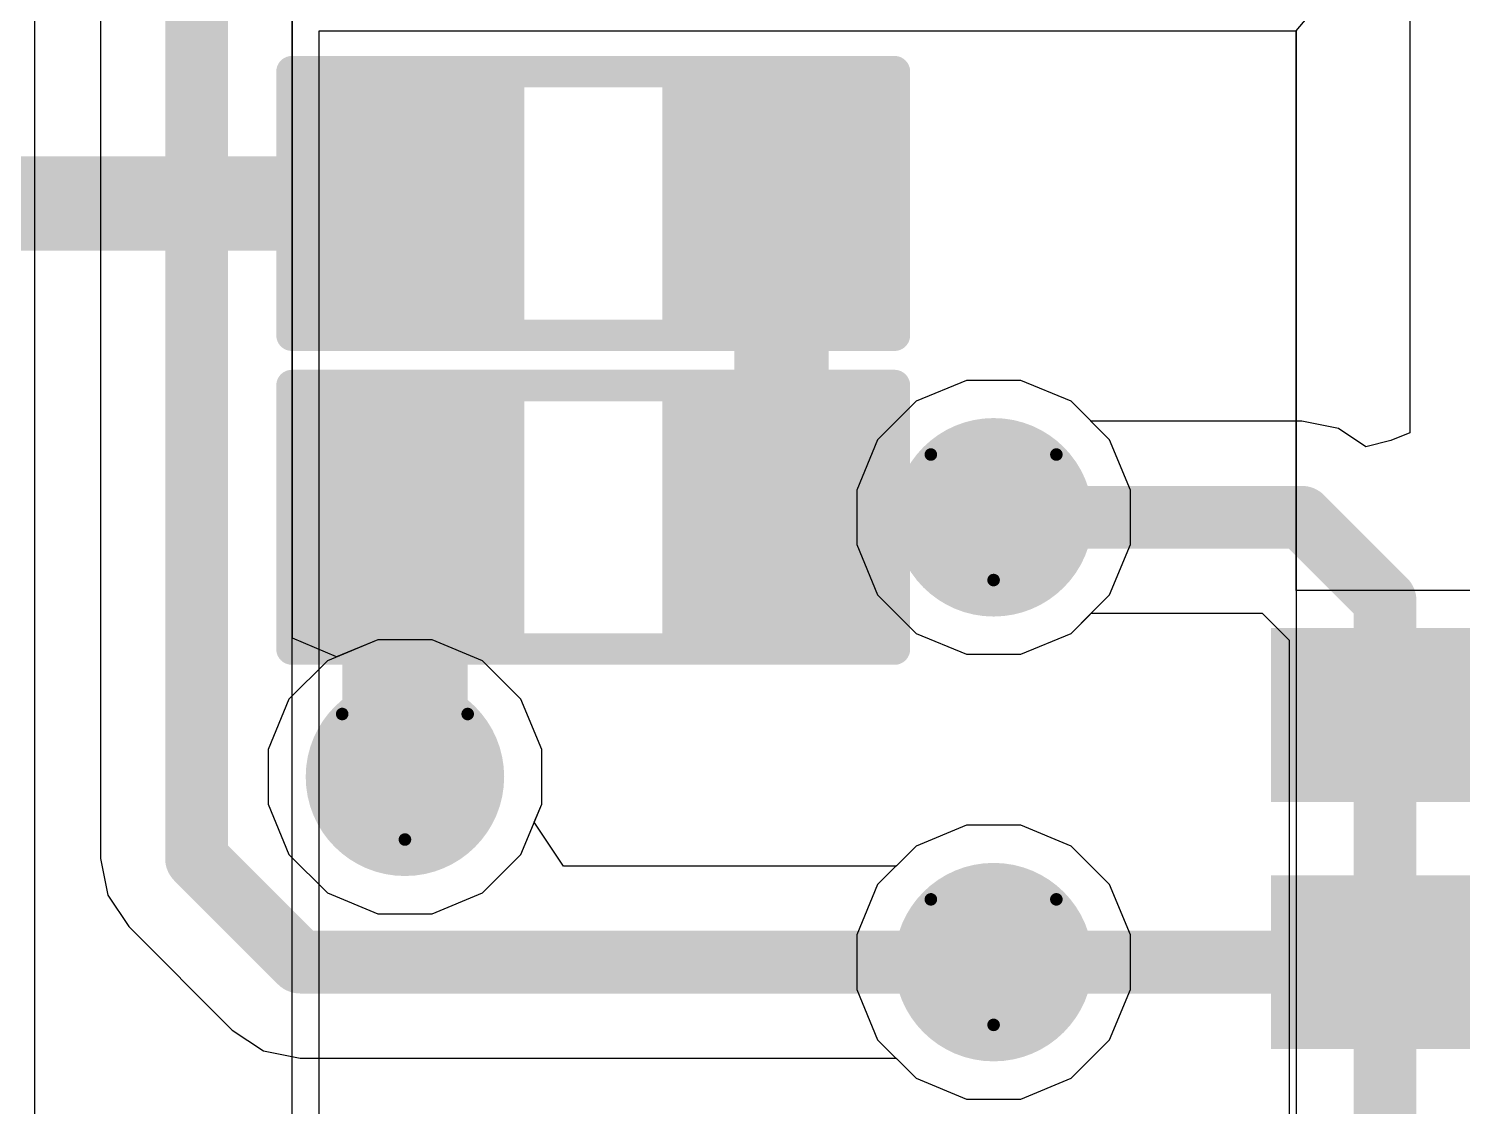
# Model space of a CAD drawing. Header units: inches. Extents: x -6 to 385, y -2 to 98.
# Drawn here: x 52.08 to 57.88, y 12.92 to 17.28 of the extents above; entities that cross this region are included whole.
import ezdxf

# ---------------------------------------------------------------- set-up
doc = ezdxf.new("R2010")
doc.units = ezdxf.units.IN
for name, color, linetype in [('Bottom Layer', 5, 'Continuous'), ('Bottom Overlay', 54, 'Continuous'), ('Bottom Paste', 16, 'Continuous'), ('Bottom Solder', 6, 'Continuous'), ('Drill Drawing', 1, 'Continuous'), ('Layer 1', 16, 'Continuous'), ('Layer 2', 76, 'Continuous'), ('Top Layer', 1, 'Continuous'), ('Top Solder', 216, 'Continuous'), ('Via Holes', 16, 'Continuous')]:
    doc.layers.add(name, color=color, linetype=linetype)

# ---------------------------------------------------------------- blocks, each defined once
blk = doc.blocks.new('R___0603_B_30')
at = {"layer": 'Bottom Layer'}
for points in [[(-1.143, -0.4445), (-1.143, 0.4445), (-0.3809999999999999, 0.4445), (-0.3809999999999999, -0.4445)], [(0.3809999999999999, -0.4445), (0.3809999999999999, 0.4445), (1.143, 0.4445), (1.143, -0.4445)]]:
    blk.add_hatch(color=5, dxfattribs=at).paths.add_polyline_path(points)
at = {"layer": 'Bottom Paste'}
for points in [[(-1.143, -0.4445), (-1.143, 0.4445), (-0.3809999999999999, 0.4445), (-0.3809999999999999, -0.4445)], [(0.3809999999999999, -0.4445), (0.3809999999999999, 0.4445), (1.143, 0.4445), (1.143, -0.4445)]]:
    blk.add_hatch(color=16, dxfattribs=at).paths.add_polyline_path(points)
at = {"layer": 'Bottom Solder'}
for points in [[(-1.2446, -0.5460999999999999), (-1.2446, 0.5460999999999999), (-0.2794, 0.5460999999999999), (-0.2794, -0.5460999999999999)], [(0.2794, -0.5460999999999999), (0.2794, 0.5460999999999999), (1.2446, 0.5460999999999999), (1.2446, -0.5460999999999999)]]:
    blk.add_hatch(color=6, dxfattribs=at).paths.add_polyline_path(points)
at = {"layer": 'Bottom Overlay'}
for points in [[(-1.2192, 0.5334, 0.127, 0.127, 0), (-1.2192, -0.5334, 0.127, 0.127, 0)], [(1.2192, 0.5334, 0.127, 0.127, 0), (-1.2192, 0.5334, 0.127, 0.127, 0)], [(1.2192, 0.5334, 0.127, 0.127, 0), (1.2192, -0.5334, 0.127, 0.127, 0)], [(1.2192, -0.5334, 0.127, 0.127, 0), (-1.2192, -0.5334, 0.127, 0.127, 0)]]:
    blk.add_lwpolyline(points, format="xyseb", dxfattribs=at)
for points in [[(-1.25095, 0.5334, 0.0635, 0.0635, 1), (-1.18745, 0.5334, 0.0635, 0.0635, 1)], [(-1.25095, 0.5334, 0.0635, 0.0635, 1), (-1.18745, 0.5334, 0.0635, 0.0635, 1)], [(1.18745, 0.5334, 0.0635, 0.0635, 1), (1.25095, 0.5334, 0.0635, 0.0635, 1)], [(1.18745, 0.5334, 0.0635, 0.0635, 1), (1.25095, 0.5334, 0.0635, 0.0635, 1)], [(-1.25095, -0.5334, 0.0635, 0.0635, 1), (-1.18745, -0.5334, 0.0635, 0.0635, 1)], [(-1.25095, -0.5334, 0.0635, 0.0635, 1), (-1.18745, -0.5334, 0.0635, 0.0635, 1)], [(1.18745, -0.5334, 0.0635, 0.0635, 1), (1.25095, -0.5334, 0.0635, 0.0635, 1)], [(1.18745, -0.5334, 0.0635, 0.0635, 1), (1.25095, -0.5334, 0.0635, 0.0635, 1)]]:
    blk.add_lwpolyline(points, format="xyseb", close=True, dxfattribs=at)
blk = doc.blocks.new('R___0603_B_31')
at = {"layer": 'Bottom Layer'}
for points in [[(-1.143, -0.4445), (-1.143, 0.4445), (-0.3809999999999999, 0.4445), (-0.3809999999999999, -0.4445)], [(0.3809999999999999, -0.4445), (0.3809999999999999, 0.4445), (1.143, 0.4445), (1.143, -0.4445)]]:
    blk.add_hatch(color=5, dxfattribs=at).paths.add_polyline_path(points)
at = {"layer": 'Bottom Paste'}
for points in [[(-1.143, -0.4445), (-1.143, 0.4445), (-0.3809999999999999, 0.4445), (-0.3809999999999999, -0.4445)], [(0.3809999999999999, -0.4445), (0.3809999999999999, 0.4445), (1.143, 0.4445), (1.143, -0.4445)]]:
    blk.add_hatch(color=16, dxfattribs=at).paths.add_polyline_path(points)
at = {"layer": 'Bottom Solder'}
for points in [[(-1.2446, -0.5460999999999999), (-1.2446, 0.5460999999999999), (-0.2794, 0.5460999999999999), (-0.2794, -0.5460999999999999)], [(0.2794, -0.5460999999999999), (0.2794, 0.5460999999999999), (1.2446, 0.5460999999999999), (1.2446, -0.5460999999999999)]]:
    blk.add_hatch(color=6, dxfattribs=at).paths.add_polyline_path(points)
at = {"layer": 'Bottom Overlay'}
for points in [[(-1.2192, -0.5334, 0.127, 0.127, 0), (-1.2192, 0.5334, 0.127, 0.127, 0)], [(-1.2192, 0.5334, 0.127, 0.127, 0), (1.2192, 0.5334, 0.127, 0.127, 0)], [(1.2192, -0.5334, 0.127, 0.127, 0), (1.2192, 0.5334, 0.127, 0.127, 0)], [(-1.2192, -0.5334, 0.127, 0.127, 0), (1.2192, -0.5334, 0.127, 0.127, 0)]]:
    blk.add_lwpolyline(points, format="xyseb", dxfattribs=at)
for points in [[(-1.25095, 0.5334, 0.0635, 0.0635, 1), (-1.18745, 0.5334, 0.0635, 0.0635, 1)], [(-1.25095, 0.5334, 0.0635, 0.0635, 1), (-1.18745, 0.5334, 0.0635, 0.0635, 1)], [(1.18745, 0.5334, 0.0635, 0.0635, 1), (1.25095, 0.5334, 0.0635, 0.0635, 1)], [(1.18745, 0.5334, 0.0635, 0.0635, 1), (1.25095, 0.5334, 0.0635, 0.0635, 1)], [(-1.25095, -0.5334, 0.0635, 0.0635, 1), (-1.18745, -0.5334, 0.0635, 0.0635, 1)], [(-1.25095, -0.5334, 0.0635, 0.0635, 1), (-1.18745, -0.5334, 0.0635, 0.0635, 1)], [(1.18745, -0.5334, 0.0635, 0.0635, 1), (1.25095, -0.5334, 0.0635, 0.0635, 1)], [(1.18745, -0.5334, 0.0635, 0.0635, 1), (1.25095, -0.5334, 0.0635, 0.0635, 1)]]:
    blk.add_lwpolyline(points, format="xyseb", close=True, dxfattribs=at)
blk = doc.blocks.new('V________T______B_65')
at = {"layer": 'Bottom Layer'}
for points in [[(1.25000258, 2.06249905), (1.75000158, 2.06249905), (1.75000158, 0.46249971), (1.25000258, 0.46249971)], [(2.25000312, 2.06249905), (2.75000212, 2.06249905), (2.75000212, 0.46249971), (2.25000312, 0.46249971)]]:
    blk.add_hatch(color=5, dxfattribs=at).paths.add_polyline_path(points)
at = {"layer": 'Bottom Paste'}
for points in [[(1.25000258, 2.06249905), (1.75000158, 2.06249905), (1.75000158, 0.46249971), (1.25000258, 0.46249971)], [(2.25000312, 2.06249905), (2.75000212, 2.06249905), (2.75000212, 0.46249971), (2.25000312, 0.46249971)]]:
    blk.add_hatch(color=16, dxfattribs=at).paths.add_polyline_path(points)
at = {"layer": 'Bottom Solder'}
for points in [[(1.14840258, 2.16409905), (1.85160158, 2.16409905), (1.85160158, 0.36089971), (1.14840258, 0.36089971)], [(2.14840312, 2.16409905), (2.85160212, 2.16409905), (2.85160212, 0.36089971), (2.14840312, 0.36089971)]]:
    blk.add_hatch(color=6, dxfattribs=at).paths.add_polyline_path(points)

msp = doc.modelspace()

# ---------------------------------------------------------------- hatches: boundary and pattern name
at = {"layer": 'Bottom Layer'}
h = msp.add_hatch(color=5, dxfattribs=at)
edge = h.paths.add_edge_path()
edge.add_arc((55.9816, 15.29999988), 0.2999994, 0, 360)
h = msp.add_hatch(color=5, dxfattribs=at)
edge = h.paths.add_edge_path()
edge.add_arc((53.59919683999999, 14.25000198), 0.2999994, 0, 360)
h = msp.add_hatch(color=5, dxfattribs=at)
edge = h.paths.add_edge_path()
edge.add_arc((55.9816, 13.50000094), 0.2999994, 0, 360)
at = {"layer": 'Bottom Solder'}
h = msp.add_hatch(color=6, dxfattribs=at)
edge = h.paths.add_edge_path()
edge.add_arc((55.9816, 15.29999988), 0.4015993999999999, 0, 360)
h = msp.add_hatch(color=6, dxfattribs=at)
edge = h.paths.add_edge_path()
edge.add_arc((53.59919683999999, 14.25000198), 0.4015993999999999, 0, 360)
h = msp.add_hatch(color=6, dxfattribs=at)
edge = h.paths.add_edge_path()
edge.add_arc((55.9816, 13.50000094), 0.4015993999999999, 0, 360)
at = {"layer": 'Layer 1'}
h = msp.add_hatch(color=16, dxfattribs=at)
edge = h.paths.add_edge_path()
edge.add_arc((55.9816, 15.29999988), 0.2999994, 0, 360)
h = msp.add_hatch(color=16, dxfattribs=at)
edge = h.paths.add_edge_path()
edge.add_arc((53.59919683999999, 14.25000198), 0.2999994, 0, 360)
h = msp.add_hatch(color=16, dxfattribs=at)
edge = h.paths.add_edge_path()
edge.add_arc((55.9816, 13.50000094), 0.2999994, 0, 360)
at = {"layer": 'Layer 2'}
h = msp.add_hatch(color=76, dxfattribs=at)
edge = h.paths.add_edge_path()
edge.add_arc((55.9816, 15.29999988), 0.2999994, 0, 360)
h = msp.add_hatch(color=76, dxfattribs=at)
edge = h.paths.add_edge_path()
edge.add_arc((53.59919683999999, 14.25000198), 0.2999994, 0, 360)
h = msp.add_hatch(color=76, dxfattribs=at)
edge = h.paths.add_edge_path()
edge.add_arc((55.9816, 13.50000094), 0.2999994, 0, 360)
at = {"layer": 'Top Layer'}
h = msp.add_hatch(color=1, dxfattribs=at)
edge = h.paths.add_edge_path()
edge.add_arc((55.9816, 15.29999988), 0.2999994, 0, 360)
h = msp.add_hatch(color=1, dxfattribs=at)
edge = h.paths.add_edge_path()
edge.add_arc((53.59919683999999, 14.25000198), 0.2999994, 0, 360)
h = msp.add_hatch(color=1, dxfattribs=at)
edge = h.paths.add_edge_path()
edge.add_arc((55.9816, 13.50000094), 0.2999994, 0, 360)
at = {"layer": 'Top Solder'}
h = msp.add_hatch(color=216, dxfattribs=at)
edge = h.paths.add_edge_path()
edge.add_arc((55.9816, 15.29999988), 0.4015993999999999, 0, 360)
h = msp.add_hatch(color=216, dxfattribs=at)
edge = h.paths.add_edge_path()
edge.add_arc((53.59919683999999, 14.25000198), 0.4015993999999999, 0, 360)
h = msp.add_hatch(color=216, dxfattribs=at)
edge = h.paths.add_edge_path()
edge.add_arc((55.9816, 13.50000094), 0.4015993999999999, 0, 360)
at = {"layer": 'Via Holes'}
h = msp.add_hatch(color=7, dxfattribs=at)
edge = h.paths.add_edge_path()
edge.add_arc((55.9816, 15.29999988), 0.1499997, 0, 360)
h = msp.add_hatch(color=7, dxfattribs=at)
edge = h.paths.add_edge_path()
edge.add_arc((53.59919683999999, 14.25000198), 0.1499997, 0, 360)
h = msp.add_hatch(color=7, dxfattribs=at)
edge = h.paths.add_edge_path()
edge.add_arc((55.9816, 13.50000094), 0.1499997, 0, 360)

# ---------------------------------------------------------------- linework, layer by layer
at = {"layer": 'Bottom Layer'}
for p, q in [((53.14199684, 26.50975902), (53.14199684, 8.24600078)), ((57.20649722, 17.26849734), (57.31643604, 17.40076276)), ((53.25168928, 8.24600078), (53.25168928, 17.26849988)), ((53.25168928, 17.26849988), (57.20649722, 17.26849988)), ((57.20649722, 17.26849988), (57.20649722, 8.24600078)), ((57.20649722, 15.00400098), (57.20649722, 17.26849734)), ((59.06049656, 15.00400098), (57.20649722, 15.00400098))]:
    msp.add_line(p, q, dxfattribs=at)
for points in [[(51.21999915999999, 16.56999988, 0.3809999999999999, 0.3809999999999999, 0), (53.59919683999999, 16.56999988, 0.3809999999999999, 0.3809999999999999, 0)], [(55.12319684, 15.50761186, 0.3809999999999999, 0.3809999999999999, 0), (55.12319684, 16.56999988, 0.3809999999999999, 0.3809999999999999, 0)], [(55.12319684, 15.50761186, 0.254, 0.254, 0), (55.33080881999999, 15.29999988, 0.254, 0.254, 0)], [(55.12319684, 15.30005322, 0.254, 0.254, 0), (55.12319684, 15.50761186, 0.254, 0.254, 0)], [(53.5991435, 15.29999988, 0.508, 0.508, 0), (53.5991689, 15.29997448, 0.508, 0.508, 0)], [(53.5991689, 14.25002992, 0.508, 0.508, 0), (53.5991689, 15.29997448, 0.508, 0.508, 0)], [(55.33080881999999, 15.29999988, 0.3809999999999999, 0.3809999999999999, 0), (55.9816, 15.29999988, 0.3809999999999999, 0.3809999999999999, 0)], [(55.12314349999999, 15.29999988, 0.254, 0.254, 0), (55.12319684, 15.30005322, 0.254, 0.254, 0)], [(58.00649816, 14.50000148, 0.3809999999999999, 0.3809999999999999, 0), (59.29919813999999, 14.50000148, 0.3809999999999999, 0.3809999999999999, 0)], [(53.5991689, 14.25002992, 0.508, 0.508, 0), (53.59919683999999, 14.25000198, 0.508, 0.508, 0)], [(55.9816, 13.50000094, 0.254, 0.254, 0), (58.00649816, 13.50000094, 0.254, 0.254, 0)]]:
    msp.add_lwpolyline(points, format="xyseb", dxfattribs=at)
for points in [[(53.50394684, 16.56999988, 0.1905, 0.1905, 1), (53.69444684, 16.56999988, 0.1905, 0.1905, 1)], [(55.02794683999999, 16.56999988, 0.1905, 0.1905, 1), (55.21844684, 16.56999988, 0.1905, 0.1905, 1)], [(55.02794683999999, 15.50761186, 0.1905, 0.1905, 1), (55.21844684, 15.50761186, 0.1905, 0.1905, 1)], [(55.05969683999999, 15.50761186, 0.127, 0.127, 1), (55.18669684, 15.50761186, 0.127, 0.127, 1)], [(55.05969683999999, 15.50761186, 0.127, 0.127, 1), (55.18669684, 15.50761186, 0.127, 0.127, 1)], [(53.47214349999999, 15.29999988, 0.254, 0.254, 1), (53.7261435, 15.29999988, 0.254, 0.254, 1)], [(53.4721689, 15.29997448, 0.254, 0.254, 1), (53.72616889999999, 15.29997448, 0.254, 0.254, 1)], [(53.4721689, 15.29997448, 0.254, 0.254, 1), (53.72616889999999, 15.29997448, 0.254, 0.254, 1)], [(55.23555882, 15.29999988, 0.1905, 0.1905, 1), (55.42605881999999, 15.29999988, 0.1905, 0.1905, 1)], [(55.88635, 15.29999988, 0.1905, 0.1905, 1), (56.07684999999999, 15.29999988, 0.1905, 0.1905, 1)], [(55.05964349999999, 15.29999988, 0.127, 0.127, 1), (55.1866435, 15.29999988, 0.127, 0.127, 1)], [(55.05969683999999, 15.30005322, 0.127, 0.127, 1), (55.18669684, 15.30005322, 0.127, 0.127, 1)], [(55.05969683999999, 15.30005322, 0.127, 0.127, 1), (55.18669684, 15.30005322, 0.127, 0.127, 1)], [(55.26730882, 15.29999988, 0.127, 0.127, 1), (55.39430881999999, 15.29999988, 0.127, 0.127, 1)], [(57.91124815999999, 14.50000148, 0.1905, 0.1905, 1), (58.10174816, 14.50000148, 0.1905, 0.1905, 1)], [(53.4721689, 14.25002992, 0.254, 0.254, 1), (53.72616889999999, 14.25002992, 0.254, 0.254, 1)], [(53.4721689, 14.25002992, 0.254, 0.254, 1), (53.72616889999999, 14.25002992, 0.254, 0.254, 1)], [(53.47219684, 14.25000198, 0.254, 0.254, 1), (53.72619684, 14.25000198, 0.254, 0.254, 1)], [(55.91809999999999, 13.50000094, 0.127, 0.127, 1), (56.0451, 13.50000094, 0.127, 0.127, 1)]]:
    msp.add_lwpolyline(points, format="xyseb", close=True, dxfattribs=at)
at = {"layer": 'Drill Drawing'}
for points in [[(55.7276, 15.55399988, 0.0508, 0.0508, 0), (56.2356, 15.55399988, 0.0508, 0.0508, 0)], [(55.7276, 15.55399988, 0.0508, 0.0508, 0), (55.9816, 15.04599988, 0.0508, 0.0508, 0)], [(55.9816, 15.04599988, 0.0508, 0.0508, 0), (56.2356, 15.55399988, 0.0508, 0.0508, 0)], [(53.34519684, 14.50400198, 0.0508, 0.0508, 0), (53.85319684, 14.50400198, 0.0508, 0.0508, 0)], [(53.34519684, 14.50400198, 0.0508, 0.0508, 0), (53.59919683999999, 13.99600198, 0.0508, 0.0508, 0)], [(53.59919683999999, 13.99600198, 0.0508, 0.0508, 0), (53.85319684, 14.50400198, 0.0508, 0.0508, 0)], [(55.7276, 13.75400094, 0.0508, 0.0508, 0), (56.2356, 13.75400094, 0.0508, 0.0508, 0)], [(55.7276, 13.75400094, 0.0508, 0.0508, 0), (55.9816, 13.24600094, 0.0508, 0.0508, 0)], [(55.9816, 13.24600094, 0.0508, 0.0508, 0), (56.2356, 13.75400094, 0.0508, 0.0508, 0)]]:
    msp.add_lwpolyline(points, format="xyseb", dxfattribs=at)
for points in [[(55.71489999999999, 15.55399988, 0.0254, 0.0254, 1), (55.7403, 15.55399988, 0.0254, 0.0254, 1)], [(55.71489999999999, 15.55399988, 0.0254, 0.0254, 1), (55.7403, 15.55399988, 0.0254, 0.0254, 1)], [(56.22289999999999, 15.55399988, 0.0254, 0.0254, 1), (56.2483, 15.55399988, 0.0254, 0.0254, 1)], [(56.22289999999999, 15.55399988, 0.0254, 0.0254, 1), (56.2483, 15.55399988, 0.0254, 0.0254, 1)], [(55.9689, 15.04599988, 0.0254, 0.0254, 1), (55.9943, 15.04599988, 0.0254, 0.0254, 1)], [(55.9689, 15.04599988, 0.0254, 0.0254, 1), (55.9943, 15.04599988, 0.0254, 0.0254, 1)], [(53.33249684, 14.50400198, 0.0254, 0.0254, 1), (53.35789684, 14.50400198, 0.0254, 0.0254, 1)], [(53.33249684, 14.50400198, 0.0254, 0.0254, 1), (53.35789684, 14.50400198, 0.0254, 0.0254, 1)], [(53.84049683999999, 14.50400198, 0.0254, 0.0254, 1), (53.86589683999999, 14.50400198, 0.0254, 0.0254, 1)], [(53.84049683999999, 14.50400198, 0.0254, 0.0254, 1), (53.86589683999999, 14.50400198, 0.0254, 0.0254, 1)], [(53.58649684, 13.99600198, 0.0254, 0.0254, 1), (53.61189684, 13.99600198, 0.0254, 0.0254, 1)], [(53.58649684, 13.99600198, 0.0254, 0.0254, 1), (53.61189684, 13.99600198, 0.0254, 0.0254, 1)], [(55.71489999999999, 13.75400094, 0.0254, 0.0254, 1), (55.7403, 13.75400094, 0.0254, 0.0254, 1)], [(55.71489999999999, 13.75400094, 0.0254, 0.0254, 1), (55.7403, 13.75400094, 0.0254, 0.0254, 1)], [(56.22289999999999, 13.75400094, 0.0254, 0.0254, 1), (56.2483, 13.75400094, 0.0254, 0.0254, 1)], [(56.22289999999999, 13.75400094, 0.0254, 0.0254, 1), (56.2483, 13.75400094, 0.0254, 0.0254, 1)], [(55.9689, 13.24600094, 0.0254, 0.0254, 1), (55.9943, 13.24600094, 0.0254, 0.0254, 1)], [(55.9689, 13.24600094, 0.0254, 0.0254, 1), (55.9943, 13.24600094, 0.0254, 0.0254, 1)]]:
    msp.add_lwpolyline(points, format="xyseb", close=True, dxfattribs=at)
at = {"layer": 'Layer 1'}
for p, q in [((55.8714021, 15.85399928), (55.66778554, 15.76965858)), ((56.0917979, 15.85399928), (55.8714021, 15.85399928)), ((56.29541445999999, 15.76965858), (56.0917979, 15.85399928)), ((55.66778554, 15.76965858), (55.5119413, 15.61381434)), ((56.4512587, 15.61381434), (56.29541445999999, 15.76965858)), ((55.5119413, 15.61381434), (55.4276006, 15.41019778)), ((56.5355994, 15.41019778), (56.4512587, 15.61381434)), ((55.4276006, 15.41019778), (55.4276006, 15.18980198)), ((56.5355994, 15.18980198), (56.5355994, 15.41019778)), ((55.4276006, 15.18980198), (55.5119413, 14.98618542)), ((56.4512587, 14.98618542), (56.5355994, 15.18980198)), ((55.5119413, 14.98618542), (55.66778554, 14.83034118)), ((56.29541445999999, 14.83034118), (56.4512587, 14.98618542)), ((53.48899894, 14.80400138), (53.28538237999999, 14.71966068)), ((53.70939474, 14.80400138), (53.48899894, 14.80400138)), ((53.91301129999999, 14.71966068), (53.70939474, 14.80400138)), ((55.66778554, 14.83034118), (55.8714021, 14.74600048)), ((56.0917979, 14.74600048), (56.29541445999999, 14.83034118)), ((55.8714021, 14.74600048), (56.0917979, 14.74600048)), ((53.28538237999999, 14.71966068), (53.12953813999999, 14.56381644)), ((54.06885553999999, 14.56381644), (53.91301129999999, 14.71966068)), ((53.12953813999999, 14.56381644), (53.04519744, 14.36019988)), ((54.15319623999999, 14.36019988), (54.06885553999999, 14.56381644)), ((53.04519744, 14.36019988), (53.04519744, 14.13980408)), ((54.15319623999999, 14.13980408), (54.15319623999999, 14.36019988)), ((53.04519744, 14.13980408), (53.12953813999999, 13.93618752)), ((54.06885553999999, 13.93618752), (54.15319623999999, 14.13980408)), ((55.8714021, 14.05400034), (55.66778554, 13.96965964)), ((56.0917979, 14.05400034), (55.8714021, 14.05400034)), ((56.29541445999999, 13.96965964), (56.0917979, 14.05400034)), ((53.12953813999999, 13.93618752), (53.28538237999999, 13.78034328)), ((53.91301129999999, 13.78034328), (54.06885553999999, 13.93618752)), ((55.66778554, 13.96965964), (55.5119413, 13.8138154)), ((56.4512587, 13.8138154), (56.29541445999999, 13.96965964)), ((55.5119413, 13.8138154), (55.4276006, 13.61019884)), ((56.5355994, 13.61019884), (56.4512587, 13.8138154)), ((53.28538237999999, 13.78034328), (53.48899894, 13.69600258)), ((53.70939474, 13.69600258), (53.91301129999999, 13.78034328)), ((53.48899894, 13.69600258), (53.70939474, 13.69600258)), ((55.4276006, 13.61019884), (55.4276006, 13.38980304)), ((56.5355994, 13.38980304), (56.5355994, 13.61019884)), ((55.4276006, 13.38980304), (55.5119413, 13.18618648)), ((56.4512587, 13.18618648), (56.5355994, 13.38980304)), ((55.5119413, 13.18618648), (55.66778554, 13.03034224)), ((56.29541445999999, 13.03034224), (56.4512587, 13.18618648)), ((55.66778554, 13.03034224), (55.8714021, 12.94600154)), ((56.0917979, 12.94600154), (56.29541445999999, 13.03034224)), ((55.8714021, 12.94600154), (56.0917979, 12.94600154))]:
    msp.add_line(p, q, dxfattribs=at)
at = {"layer": 'Layer 2'}
for p, q in [((55.8714021, 15.85399928), (55.66778554, 15.76965858)), ((56.0917979, 15.85399928), (55.8714021, 15.85399928)), ((56.29541445999999, 15.76965858), (56.0917979, 15.85399928)), ((55.66778554, 15.76965858), (55.5119413, 15.61381434)), ((56.4512587, 15.61381434), (56.29541445999999, 15.76965858)), ((55.5119413, 15.61381434), (55.4276006, 15.41019778)), ((56.5355994, 15.41019778), (56.4512587, 15.61381434)), ((55.4276006, 15.41019778), (55.4276006, 15.18980198)), ((56.5355994, 15.18980198), (56.5355994, 15.41019778)), ((55.4276006, 15.18980198), (55.5119413, 14.98618542)), ((56.4512587, 14.98618542), (56.5355994, 15.18980198)), ((55.5119413, 14.98618542), (55.66778554, 14.83034118)), ((56.29541445999999, 14.83034118), (56.4512587, 14.98618542)), ((55.66778554, 14.83034118), (55.8714021, 14.74600048)), ((56.0917979, 14.74600048), (56.29541445999999, 14.83034118)), ((55.8714021, 14.74600048), (56.0917979, 14.74600048)), ((55.8714021, 14.05400034), (55.66778554, 13.96965964)), ((56.0917979, 14.05400034), (55.8714021, 14.05400034)), ((56.29541445999999, 13.96965964), (56.0917979, 14.05400034)), ((55.66778554, 13.96965964), (55.5119413, 13.8138154)), ((56.4512587, 13.8138154), (56.29541445999999, 13.96965964)), ((55.5119413, 13.8138154), (55.4276006, 13.61019884)), ((56.5355994, 13.61019884), (56.4512587, 13.8138154)), ((55.4276006, 13.61019884), (55.4276006, 13.38980304)), ((56.5355994, 13.38980304), (56.5355994, 13.61019884)), ((55.4276006, 13.38980304), (55.5119413, 13.18618648)), ((56.4512587, 13.18618648), (56.5355994, 13.38980304)), ((55.5119413, 13.18618648), (55.66778554, 13.03034224)), ((56.29541445999999, 13.03034224), (56.4512587, 13.18618648)), ((55.66778554, 13.03034224), (55.8714021, 12.94600154)), ((56.0917979, 12.94600154), (56.29541445999999, 13.03034224)), ((55.8714021, 12.94600154), (56.0917979, 12.94600154))]:
    msp.add_line(p, q, dxfattribs=at)
at = {"layer": 'Top Layer'}
for p, q in [((52.36733493999999, 23.69979258), (52.36733493999999, 13.9192)), ((52.10087878, 10.74844434), (52.10087878, 23.0338122)), ((53.14426506, 14.81085176), (53.14426506, 17.46038164)), ((57.66561745999999, 17.37571582), (57.66561745999999, 15.64162226)), ((55.8714021, 15.85399928), (55.66778554, 15.76965858)), ((56.0917979, 15.85399928), (55.8714021, 15.85399928)), ((56.29541445999999, 15.76965858), (56.0917979, 15.85399928)), ((55.66778554, 15.76965858), (55.5119413, 15.61381434)), ((56.3766081, 15.68846494), (56.29541445999999, 15.76965858)), ((57.22933436, 15.68846494), (56.3766081, 15.68846494)), ((57.37799293999999, 15.65889426), (57.22933436, 15.68846494)), ((55.5119413, 15.61381434), (55.4276006, 15.41019778)), ((57.48781746, 15.58551366), (57.37799293999999, 15.65889426)), ((57.58955208, 15.6101161), (57.48781746, 15.58551366)), ((57.66561745999999, 15.64162226), (57.58955208, 15.6101161)), ((55.4276006, 15.41019778), (55.4276006, 15.18980198)), ((55.4276006, 15.18980198), (55.5119413, 14.98618542)), ((55.5119413, 14.98618542), (55.66778554, 14.83034118)), ((56.29541445999999, 14.83034118), (56.3766081, 14.91153482)), ((56.3766081, 14.91153482), (57.0684279, 14.91153482)), ((57.0684279, 14.91153482), (57.17744978, 14.80251294)), ((53.3220676, 14.73485496), (53.14426506, 14.81085176)), ((53.48899894, 14.80400138), (53.3220676, 14.73485496)), ((53.70939474, 14.80400138), (53.48899894, 14.80400138)), ((53.91301129999999, 14.71966068), (53.70939474, 14.80400138)), ((55.66778554, 14.83034118), (55.8714021, 14.74600048)), ((56.0917979, 14.74600048), (56.29541445999999, 14.83034118)), ((57.17744978, 14.80251294), (57.17744978, 9.17248864)), ((55.8714021, 14.74600048), (56.0917979, 14.74600048)), ((54.06885553999999, 14.56381644), (53.91301129999999, 14.71966068)), ((54.15319623999999, 14.36019988), (54.06885553999999, 14.56381644)), ((54.15319623999999, 14.13980408), (54.15319623999999, 14.36019988)), ((54.12273656, 14.06626854), (54.15319623999999, 14.13980408)), ((54.24153998, 13.888466), (54.12273656, 14.06626854)), ((55.8714021, 14.05400034), (55.66778554, 13.96965964)), ((56.0917979, 14.05400034), (55.8714021, 14.05400034)), ((56.29541445999999, 13.96965964), (56.0917979, 14.05400034)), ((55.66778554, 13.96965964), (55.58659189999999, 13.888466)), ((56.4512587, 13.8138154), (56.29541445999999, 13.96965964)), ((52.36733493999999, 13.9192), (52.39690562, 13.77054142)), ((55.58659189999999, 13.888466), (54.24153998, 13.888466)), ((56.5355994, 13.61019884), (56.4512587, 13.8138154)), ((52.39690562, 13.77054142), (52.48111424, 13.64451424)), ((52.48111424, 13.64451424), (52.90031329999999, 13.22531518)), ((56.5355994, 13.38980304), (56.5355994, 13.61019884)), ((56.4512587, 13.18618648), (56.5355994, 13.38980304)), ((52.90031329999999, 13.22531518), (53.02633794, 13.14110656)), ((56.29541445999999, 13.03034224), (56.4512587, 13.18618648)), ((53.02633794, 13.14110656), (53.17499906, 13.11153588)), ((53.17499906, 13.11153588), (55.58659189999999, 13.11153588)), ((55.58659189999999, 13.11153588), (55.66778554, 13.03034224)), ((55.66778554, 13.03034224), (55.8714021, 12.94600154)), ((56.0917979, 12.94600154), (56.29541445999999, 13.03034224)), ((55.8714021, 12.94600154), (56.0917979, 12.94600154))]:
    msp.add_line(p, q, dxfattribs=at)
for points in [[(52.75579999999999, 13.9192, 0.254, 0.254, 0), (52.75579999999999, 24.09480068, 0.254, 0.254, 0)], [(55.9816, 15.29999988, 0.254, 0.254, 0), (57.22933436, 15.29999988, 0.254, 0.254, 0)], [(57.22933436, 15.29999988, 0.254, 0.254, 0), (57.56591483999999, 14.9634194, 0.254, 0.254, 0)], [(57.56591483999999, 9.01158218, 0.254, 0.254, 0), (57.56591483999999, 14.9634194, 0.254, 0.254, 0)], [(52.75579999999999, 13.9192, 0.254, 0.254, 0), (53.17499906, 13.50000094, 0.254, 0.254, 0)], [(53.17499906, 13.50000094, 0.254, 0.254, 0), (55.9816, 13.50000094, 0.254, 0.254, 0)]]:
    msp.add_lwpolyline(points, format="xyseb", dxfattribs=at)
for points in [[(55.91809999999999, 15.29999988, 0.127, 0.127, 1), (56.0451, 15.29999988, 0.127, 0.127, 1)], [(57.16583435999999, 15.29999988, 0.127, 0.127, 1), (57.29283436, 15.29999988, 0.127, 0.127, 1)], [(57.16583435999999, 15.29999988, 0.127, 0.127, 1), (57.29283436, 15.29999988, 0.127, 0.127, 1)], [(57.50241483999999, 14.9634194, 0.127, 0.127, 1), (57.62941484, 14.9634194, 0.127, 0.127, 1)], [(57.50241483999999, 14.9634194, 0.127, 0.127, 1), (57.62941484, 14.9634194, 0.127, 0.127, 1)], [(52.6923, 13.9192, 0.127, 0.127, 1), (52.81929999999999, 13.9192, 0.127, 0.127, 1)], [(52.6923, 13.9192, 0.127, 0.127, 1), (52.81929999999999, 13.9192, 0.127, 0.127, 1)], [(53.11149906, 13.50000094, 0.127, 0.127, 1), (53.23849906, 13.50000094, 0.127, 0.127, 1)], [(53.11149906, 13.50000094, 0.127, 0.127, 1), (53.23849906, 13.50000094, 0.127, 0.127, 1)], [(55.91809999999999, 13.50000094, 0.127, 0.127, 1), (56.0451, 13.50000094, 0.127, 0.127, 1)]]:
    msp.add_lwpolyline(points, format="xyseb", close=True, dxfattribs=at)

# ---------------------------------------------------------------- block references
msp.add_blockref('R___0603_B_31', (54.36119684, 16.56999988))
for name, p, rotation in [('V________T______B_65', (59.26899753999999, 11.99999886), 90), ('R___0603_B_30', (54.3611435, 15.29999988), 180)]:
    msp.add_blockref(name, p, dxfattribs=dict(rotation=rotation))

doc.saveas('drawing.dxf')
